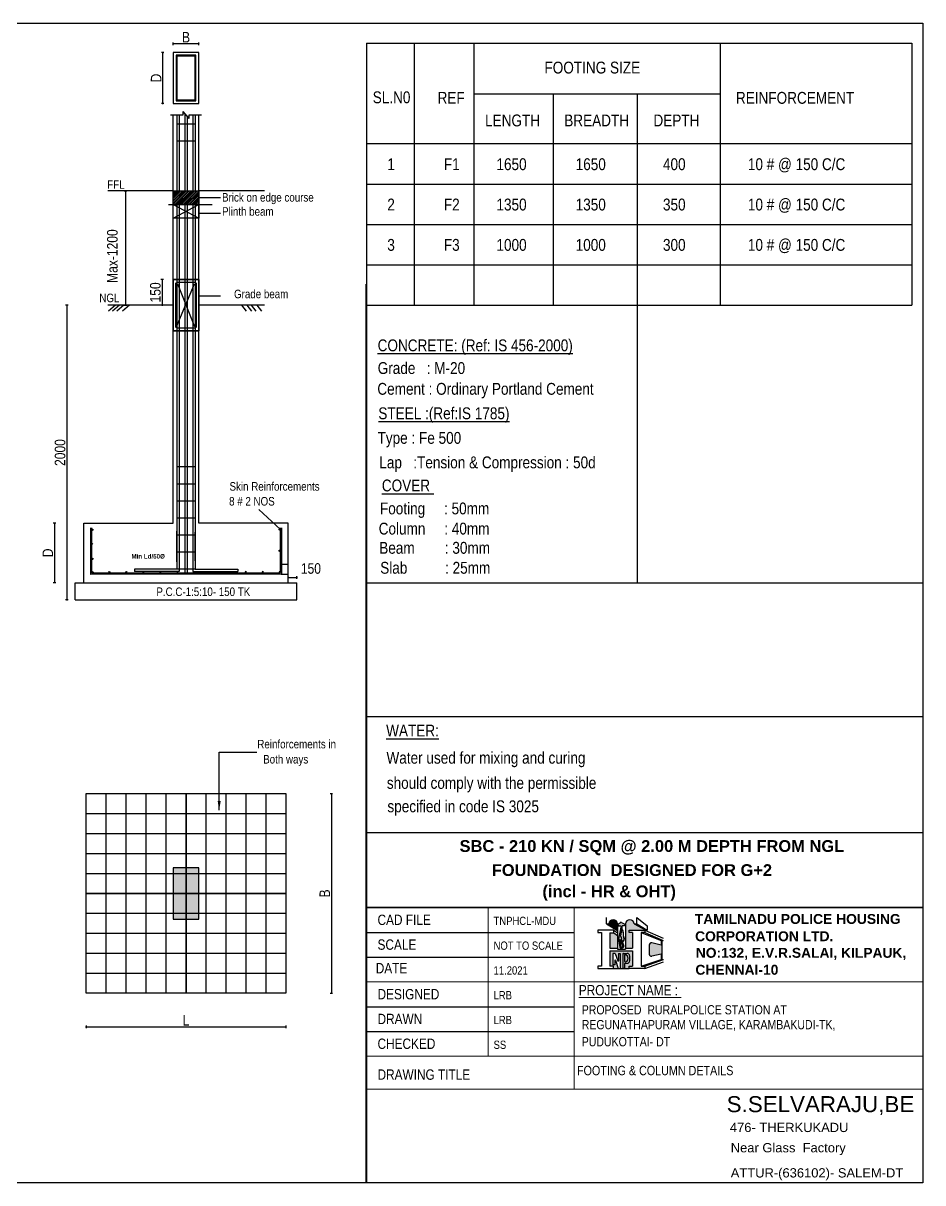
# Model space of a CAD drawing. Header units: millimetres. Extents: x 12977220 to 13113408, y -169657 to -55898.
# Drawn here: x 12995982 to 13013081, y -126181 to -104135 of the extents above; entities that cross this region are included whole.
import ezdxf

# ---------------------------------------------------------------- set-up
doc = ezdxf.new("R2010")
doc.units = ezdxf.units.MM
doc.header["$LTSCALE"] = 3
doc.header["$PDMODE"] = 66
for name, color, linetype in [('C3', 2, 'Continuous'), ('Columnfooting detail', 7, 'Continuous'), ('DIM', 9, 'Continuous'), ('NT', 6, 'Continuous'), ('purlin angle', 253, 'Continuous'), ('text', 33, 'Continuous'), ('WALL', 7, 'Continuous')]:
    doc.layers.add(name, color=color, linetype=linetype)
doc.layers.add('sheet', color=7, linetype='Continuous', lineweight=5)
doc.styles.add('ariel', font='ARIAL.TTF')
doc.styles.add('DIM - 6', font='ARIAL.TTF')
doc.styles.add('rs4', font='romans.shx', dxfattribs={"width": 0.8, "height": 200})
doc.styles.add('sheet - sub', font='ARIALN.TTF')
doc.styles.add('SM', font='swissc.ttf')
doc.styles.get("Standard").update_dxf_attribs({"font": 'ARIALBD.TTF', "height": 4.5})
doc.styles.add('TEXT', font='ARIALN.TTF')
doc.styles.add('TITLE', font='ARIALBD.TTF')
doc.dimstyles.new('1', dxfattribs={"dimtxt": 1.75, "dimasz": 100, "dimexe": 100, "dimexo": 0, "dimgap": 25, "dimtad": 1, "dimdec": 0, "dimzin": 3, "dimdsep": 46, "dimtxsty": 'rs4', "dimblk": 'ARCHTICK', "dimcen": 2.5, "dimdle": 100, "dimclrd": 256, "dimclre": 256, "dimclrt": 6, "dimadec": 0, "dimazin": 0, "dimtfac": 1, "dimtdec": 0, "dimtmove": 2, "dimatfit": 3, "dimfxl": 1, "dimlwd": -1, "dimlwe": -1, "dimarcsym": 0})
doc.dimstyles.new('SUGA', dxfattribs={"dimtxt": 200, "dimasz": 175, "dimexe": 100, "dimexo": 150, "dimgap": 50, "dimtad": 1, "dimdec": 0, "dimzin": 3, "dimdsep": 46, "dimtxsty": 'DIM - 6', "dimblk": 'OBLIQUE', "dimcen": 0, "dimdle": 100, "dimclrd": 8, "dimclre": 8, "dimclrt": 4, "dimadec": 0, "dimazin": 0, "dimtfac": 0.5, "dimtdec": 0, "dimtofl": 0, "dimtmove": 0, "dimatfit": 0, "dimfxl": 100, "dimfxlon": 1, "dimtolj": 1, "dimtzin": 0, "dimarcsym": 0})

# ---------------------------------------------------------------- blocks, each defined once
blk = doc.blocks.new('_ARCHTICK')
at = {"color": 0, "linetype": 'ByBlock', "const_width": 0.15}
blk.add_lwpolyline([(-0.5, -0.5), (0.5, 0.5)], dxfattribs=at)
blk = doc.blocks.new('*D1078')
at = {"layer": 'Defpoints', "color": 0, "linetype": 'Continuous', "ltscale": 400, "transparency": 16777216}
for p in [(12998834, -104692), (12998633, -105664), (12998834, -105664)]:
    blk.add_point(p, dxfattribs=at)
at = {"layer": 'DIM', "linetype": 'Continuous', "ltscale": 400, "transparency": 16777216}
for p, q in [((12998658, -104692), (12998608, -104692)), ((12998658, -105664), (12998608, -105664))]:
    blk.add_line(p, q, dxfattribs=at)
at = {"layer": 'DIM', "ltscale": 400, "transparency": 16777216}
blk.add_line((12998633, -104682), (12998633, -105674), dxfattribs=at)
at = {"layer": 'DIM', "linetype": 'Continuous', "ltscale": 400, "transparency": 16777216, "xscale": 30, "yscale": 30, "zscale": 30}
for p, rotation in [((12998633, -104692), 90), ((12998633, -105664), 270)]:
    blk.add_blockref('_ARCHTICK', p, dxfattribs=dict(at, rotation=rotation))
at = {"layer": 'DIM', "color": 6, "linetype": 'Continuous', "ltscale": 400, "transparency": 16777216, "insert": (12998508, -105178), "char_height": 200, "attachment_point": 5, "rotation": 90, "style": 'TEXT'}
blk.add_mtext('D', dxfattribs=at)
blk = doc.blocks.new('*D1079')
at = {"layer": 'Defpoints', "color": 0, "linetype": 'Continuous', "ltscale": 400, "transparency": 16777216}
for p in [(12998834, -104527), (12998834, -104692), (12999320, -104692)]:
    blk.add_point(p, dxfattribs=at)
at = {"layer": 'DIM', "ltscale": 400, "transparency": 16777216}
blk.add_line((12999330, -104527), (12998824, -104527), dxfattribs=at)
at = {"layer": 'DIM', "linetype": 'Continuous', "ltscale": 400, "transparency": 16777216}
for p, q in [((12998834, -104552), (12998834, -104502)), ((12999320, -104552), (12999320, -104502))]:
    blk.add_line(p, q, dxfattribs=at)
at = {"layer": 'DIM', "linetype": 'Continuous', "ltscale": 400, "transparency": 16777216, "xscale": 30, "yscale": 30, "zscale": 30, "rotation": 180}
blk.add_blockref('_ARCHTICK', (12998834, -104527), dxfattribs=at)
at = {"layer": 'DIM', "linetype": 'Continuous', "ltscale": 400, "transparency": 16777216, "xscale": 30, "yscale": 30, "zscale": 30}
blk.add_blockref('_ARCHTICK', (12999320, -104527), dxfattribs=at)
at = {"layer": 'DIM', "color": 6, "linetype": 'Continuous', "ltscale": 400, "transparency": 16777216, "insert": (12999077, -104402), "char_height": 200, "attachment_point": 5, "style": 'TEXT'}
blk.add_mtext('B', dxfattribs=at)
blk = doc.blocks.new('12')
at = {"layer": 'Columnfooting detail', "linetype": 'ByBlock', "ltscale": 6}
h = blk.add_hatch(color=4, dxfattribs=at)
edge = h.paths.add_edge_path()
edge.add_arc((13257.35, 2507.46), 0.236, 0, 360)
blk.add_circle((13257.35, 2507.46), 0.236, dxfattribs=at)
blk = doc.blocks.new('_Oblique')
at = {"color": 0, "linetype": 'ByBlock', "lineweight": -2}
blk.add_line((-0.5, -0.5), (0.5, 0.5), dxfattribs=at)
blk = doc.blocks.new('*D986')
at = {"layer": 'Defpoints', "color": 0, "linetype": 'Continuous', "ltscale": 400, "transparency": 16777216}
for p in [(12997179, -122579), (13000975, -122579), (13000975, -123217)]:
    blk.add_point(p, dxfattribs=at)
at = {"layer": 'DIM', "ltscale": 400, "transparency": 16777216}
blk.add_line((12997169, -123217), (13000985, -123217), dxfattribs=at)
at = {"layer": 'DIM', "linetype": 'Continuous', "ltscale": 400, "transparency": 16777216}
for p, q in [((12997179, -123192), (12997179, -123242)), ((13000975, -123192), (13000975, -123242))]:
    blk.add_line(p, q, dxfattribs=at)
at = {"layer": 'DIM', "linetype": 'Continuous', "ltscale": 400, "transparency": 16777216, "xscale": 30, "yscale": 30, "zscale": 30, "rotation": 180}
blk.add_blockref('_ARCHTICK', (12997179, -123217), dxfattribs=at)
at = {"layer": 'DIM', "linetype": 'Continuous', "ltscale": 400, "transparency": 16777216, "xscale": 30, "yscale": 30, "zscale": 30}
blk.add_blockref('_ARCHTICK', (13000975, -123217), dxfattribs=at)
at = {"layer": 'DIM', "color": 6, "linetype": 'Continuous', "ltscale": 400, "transparency": 16777216, "insert": (12999077, -123092), "char_height": 200, "attachment_point": 5, "style": 'TEXT'}
blk.add_mtext('L', dxfattribs=at)
blk = doc.blocks.new('*D987')
at = {"layer": 'Defpoints', "color": 0, "linetype": 'Continuous', "ltscale": 400, "transparency": 16777216}
for p in [(13000975, -118782), (13000975, -122579), (13001839, -122579)]:
    blk.add_point(p, dxfattribs=at)
at = {"layer": 'DIM', "linetype": 'Continuous', "ltscale": 400, "transparency": 16777216}
for p, q in [((13001814, -118782), (13001864, -118782)), ((13001814, -122579), (13001864, -122579))]:
    blk.add_line(p, q, dxfattribs=at)
at = {"layer": 'DIM', "ltscale": 400, "transparency": 16777216}
blk.add_line((13001839, -118772), (13001839, -122589), dxfattribs=at)
at = {"layer": 'DIM', "linetype": 'Continuous', "ltscale": 400, "transparency": 16777216, "xscale": 30, "yscale": 30, "zscale": 30}
for p, rotation in [((13001839, -118782), 90), ((13001839, -122579), 270)]:
    blk.add_blockref('_ARCHTICK', p, dxfattribs=dict(at, rotation=rotation))
at = {"layer": 'DIM', "color": 6, "linetype": 'Continuous', "ltscale": 400, "transparency": 16777216, "insert": (13001714, -120680), "char_height": 200, "attachment_point": 5, "rotation": 90, "style": 'TEXT'}
blk.add_mtext('B', dxfattribs=at)
blk = doc.blocks.new('*D988')
at = {"layer": 'Defpoints', "color": 0, "linetype": 'Continuous', "ltscale": 400, "transparency": 16777216}
for p in [(12997413, -113638), (12996575, -114772), (12997413, -114772)]:
    blk.add_point(p, dxfattribs=at)
at = {"layer": 'DIM', "linetype": 'Continuous', "ltscale": 400, "transparency": 16777216}
for p, q in [((12996600, -113638), (12996550, -113638)), ((12996600, -114772), (12996550, -114772))]:
    blk.add_line(p, q, dxfattribs=at)
at = {"layer": 'DIM', "ltscale": 400, "transparency": 16777216}
blk.add_line((12996575, -113628), (12996575, -114782), dxfattribs=at)
at = {"layer": 'DIM', "linetype": 'Continuous', "ltscale": 400, "transparency": 16777216, "xscale": 30, "yscale": 30, "zscale": 30}
for p, rotation in [((12996575, -113638), 90), ((12996575, -114772), 270)]:
    blk.add_blockref('_ARCHTICK', p, dxfattribs=dict(at, rotation=rotation))
at = {"layer": 'DIM', "color": 6, "linetype": 'Continuous', "ltscale": 400, "transparency": 16777216, "insert": (12996450, -114205), "char_height": 200, "attachment_point": 5, "rotation": 90, "style": 'TEXT'}
blk.add_mtext('D', dxfattribs=at)
blk = doc.blocks.new('*D989')
at = {"layer": 'Defpoints', "color": 0, "linetype": 'Continuous', "ltscale": 400, "transparency": 16777216}
for p in [(12997770, -107322), (12997770, -109496), (12997925, -109496)]:
    blk.add_point(p, dxfattribs=at)
at = {"layer": 'DIM', "linetype": 'Continuous', "ltscale": 400, "transparency": 16777216}
for p, q in [((12997900, -107322), (12997950, -107322)), ((12997900, -109496), (12997950, -109496))]:
    blk.add_line(p, q, dxfattribs=at)
at = {"layer": 'DIM', "ltscale": 400, "transparency": 16777216}
blk.add_line((12997925, -107312), (12997925, -109506), dxfattribs=at)
at = {"layer": 'DIM', "linetype": 'Continuous', "ltscale": 400, "transparency": 16777216, "xscale": 30, "yscale": 30, "zscale": 30}
for p, rotation in [((12997925, -107322), 90), ((12997925, -109496), 270)]:
    blk.add_blockref('_ARCHTICK', p, dxfattribs=dict(at, rotation=rotation))
at = {"layer": 'DIM', "color": 6, "linetype": 'Continuous', "ltscale": 400, "transparency": 16777216, "insert": (12997678, -108563), "char_height": 200, "attachment_point": 5, "rotation": 90, "style": 'TEXT'}
blk.add_mtext('Max-1200', dxfattribs=at)
blk = doc.blocks.new('*D990')
at = {"layer": 'Defpoints', "color": 0, "linetype": 'Continuous', "ltscale": 400, "transparency": 16777216}
for p in [(12997588, -109496), (12996811, -115099), (12997588, -115099)]:
    blk.add_point(p, dxfattribs=at)
at = {"layer": 'DIM', "linetype": 'Continuous', "ltscale": 400, "transparency": 16777216}
for p, q in [((12996836, -109496), (12996786, -109496)), ((12996836, -115099), (12996786, -115099))]:
    blk.add_line(p, q, dxfattribs=at)
at = {"layer": 'DIM', "ltscale": 400, "transparency": 16777216}
blk.add_line((12996811, -109486), (12996811, -115109), dxfattribs=at)
at = {"layer": 'DIM', "linetype": 'Continuous', "ltscale": 400, "transparency": 16777216, "xscale": 30, "yscale": 30, "zscale": 30}
for p, rotation in [((12996811, -109496), 90), ((12996811, -115099), 270)]:
    blk.add_blockref('_ARCHTICK', p, dxfattribs=dict(at, rotation=rotation))
at = {"layer": 'DIM', "color": 6, "linetype": 'Continuous', "ltscale": 400, "transparency": 16777216, "insert": (12996684, -112298), "char_height": 200, "attachment_point": 5, "rotation": 90, "style": 'TEXT'}
blk.add_mtext('2000', dxfattribs=at)
blk = doc.blocks.new('*D991')
at = {"layer": 'Defpoints', "color": 0, "linetype": 'Continuous', "ltscale": 400, "transparency": 16777216}
for p in [(13001021, -114772), (13001183, -114673), (13001183, -114772)]:
    blk.add_point(p, dxfattribs=at)
at = {"layer": 'DIM', "ltscale": 400, "transparency": 16777216}
blk.add_line((13001011, -114673), (13001193, -114673), dxfattribs=at)
at = {"layer": 'DIM', "linetype": 'Continuous', "ltscale": 400, "transparency": 16777216}
for p, q in [((13001021, -114698), (13001021, -114648)), ((13001183, -114698), (13001183, -114648))]:
    blk.add_line(p, q, dxfattribs=at)
at = {"layer": 'DIM', "linetype": 'Continuous', "ltscale": 400, "transparency": 16777216, "xscale": 30, "yscale": 30, "zscale": 30, "rotation": 180}
blk.add_blockref('_ARCHTICK', (13001021, -114673), dxfattribs=at)
at = {"layer": 'DIM', "linetype": 'Continuous', "ltscale": 400, "transparency": 16777216, "xscale": 30, "yscale": 30, "zscale": 30}
blk.add_blockref('_ARCHTICK', (13001183, -114673), dxfattribs=at)
at = {"layer": 'DIM', "color": 6, "linetype": 'Continuous', "ltscale": 400, "transparency": 16777216, "insert": (13001451, -114503), "char_height": 200, "attachment_point": 5, "style": 'TEXT'}
blk.add_mtext('150', dxfattribs=at)
blk = doc.blocks.new('*D1080')
at = {"layer": 'Defpoints', "color": 0, "linetype": 'Continuous', "ltscale": 400, "transparency": 16777216}
for p in [(12998834, -109010), (12998622, -109496), (12998834, -109496)]:
    blk.add_point(p, dxfattribs=at)
at = {"layer": 'DIM', "linetype": 'Continuous', "ltscale": 400, "transparency": 16777216}
for p, q in [((12998647, -109010), (12998597, -109010)), ((12998647, -109496), (12998597, -109496))]:
    blk.add_line(p, q, dxfattribs=at)
at = {"layer": 'DIM', "ltscale": 400, "transparency": 16777216}
blk.add_line((12998622, -109000), (12998622, -109506), dxfattribs=at)
at = {"layer": 'DIM', "linetype": 'Continuous', "ltscale": 400, "transparency": 16777216, "xscale": 30, "yscale": 30, "zscale": 30}
for p, rotation in [((12998622, -109010), 90), ((12998622, -109496), 270)]:
    blk.add_blockref('_ARCHTICK', p, dxfattribs=dict(at, rotation=rotation))
at = {"layer": 'DIM', "color": 6, "linetype": 'Continuous', "ltscale": 400, "transparency": 16777216, "insert": (12998495, -109253), "char_height": 200, "attachment_point": 5, "rotation": 90, "style": 'TEXT'}
blk.add_mtext('150', dxfattribs=at)

msp = doc.modelspace()

# ---------------------------------------------------------------- hatches: boundary and pattern name
for points in [[(13007277.9, -121358.1), (13007277.9, -121256.7, 0.9330815), (13007114.2, -121256.7)], [(13007360.7, -121299.1), (13007347.3, -121299.1), (13007345.4, -121323), (13007358.4, -121326.4)], [(13007933.4, -121620.4, 0.4904147), (13007880.9, -121661), (13007880.9, -121833.8, 0.4792674), (13007931.9, -121874.8), (13008106.5, -121836.3), (13008106.5, -121932.8), (13008121.2, -121932.8), (13008121.2, -121581), (13008106.5, -121575.1), (13008106.5, -121665.1)]]:
    msp.add_hatch(color=256).paths.add_polyline_path(points)
h = msp.add_hatch(color=256)
h.paths.add_polyline_path([(13007594.5, -121256.7, 0.9330815), (13007430.8, -121256.7), (13007430.8, -121721.6), (13007565, -121721.6), (13007565, -121422), (13007500.6, -121422), (13007500.6, -121380.5), (13007794.9, -121380.5), (13007814.4, -121388.8), (13007818.8, -121378.3)])
h.paths.add_polyline_path([(13007277.9, -121476.9), (13007210, -121429.4), (13007131.1, -121429.4), (13007131.1, -121721.6), (13007277.9, -121721.6)])
h = msp.add_hatch(color=256)
h.paths.add_polyline_path([(13007356.8, -121231.6, 0.2660007), (13007332.6, -121233.1), (13007277.9, -121269.2), (13007277.9, -121283.7), (13007295.2, -121284.7), (13007297.7, -121296.2), (13007338.5, -121296.2), (13007339, -121299.1), (13007369.5, -121299.1), (13007369.8, -121296.2), (13007409.9, -121296.2), (13007412.5, -121284.2), (13007430.8, -121283.2), (13007430.8, -121268)])
h.paths.add_polyline_path([(13007300.1, -121542), (13007323.7, -121704.8, 0.5157421), (13007359.1, -121722.9), (13007385, -121709.5, 0.3779117), (13007396.6, -121679.4), (13007351.4, -121556.5, 0.4656504), (13007336.9, -121494.6), (13007360.9, -121327), (13007340.7, -121321.8)])
h.paths.add_polyline_path([(13007327.8, -121555.6), (13007378, -121679.7, -0.3833391), (13007372.4, -121695.1), (13007358.1, -121702.7, -0.5255346), (13007340.3, -121693.5), (13007323, -121556.8, -0.8786062)], flags=16)
h = msp.add_hatch(color=256)
h.paths.add_polyline_path([(13007565, -121773.7), (13007131.1, -121773.7), (13007131.1, -122061.4), (13007201.9, -122061.4), (13007201.9, -122106), (13007499.1, -122106), (13007499.1, -122061.4), (13007565, -122061.4)])
h.paths.add_polyline_path([(13007508.8, -121868.4), (13007508.8, -121958.7, -0.4142136), (13007460, -122007.5), (13007422.3, -122007.5, 0.4142136), (13007412.5, -122017.2), (13007412.5, -122094.4, -0.4142136), (13007402.7, -122104.1), (13007390.2, -122104.1, -0.4142136), (13007380.4, -122094.4), (13007380.4, -121829.4, -0.4142136), (13007390.2, -121819.6), (13007407.3, -121819.6), (13007460, -121819.6, -0.4142136)], flags=16)
h.paths.add_polyline_path([(13007476.7, -121895.7), (13007476.7, -121931.5, -0.4142136), (13007427.9, -121980.3), (13007422.3, -121980.3, -0.4142136), (13007412.5, -121970.5), (13007412.5, -121856.6, -0.4142136), (13007422.3, -121846.9), (13007427.9, -121846.9, -0.4142136)], flags=0)
h.paths.add_polyline_path([(13007330.2, -121819.6), (13007330.2, -122105.7), (13007288.4, -122105.7), (13007239.3, -121951, 0.8424528), (13007225, -121953.3), (13007225, -122037.6), (13007190.6, -122037.6), (13007190.6, -121819.6), (13007232.3, -121819.6), (13007281.5, -121961.6, 0.8456884), (13007295.8, -121959.2), (13007295.8, -121819.6)], flags=16)
at = {"layer": 'DIM', "linetype": 'Continuous', "ltscale": 400}
h = msp.add_hatch(dxfattribs=at)
h.set_pattern_fill('ANSI32', color=4, scale=100)
h.set_pattern_definition([(45, (1223582.36, 3898966.663), (-26.5165043, 26.5165043), []), (45, (1223600.04, 3898966.663), (-26.5165043, 26.5165043), [])])
h.paths.add_polyline_path([(12998834, -107322), (12999320, -107322), (12999320, -107580.8), (12998834, -107580.8)])
at = {"layer": 'purlin angle', "true_color": 0x9f955b}
msp.add_hatch(color=55, dxfattribs=at).paths.add_polyline_path([(12999320, -120194.2), (12998834, -120194.2), (12998834, -121166.2), (12999320, -121166.2)])

# ---------------------------------------------------------------- linework, layer by layer
for p, q in [((13007068.3, -121256.7), (13007068.3, -121135.4)), ((13007277.9, -121269.2), (13007332.6, -121233.1)), ((13007356.8, -121231.6), (13007430.8, -121268)), ((13007648.1, -121135.4), (13007842.8, -121294.8)), ((13007648.1, -121256.7), (13007648.1, -121135.4)), ((13007210, -121380.5), (13006906.2, -121380.5)), ((13006906.2, -121380.5), (13006906.2, -121422)), ((13006906.2, -121422), (13006976.4, -121422)), ((13006976.4, -121422), (13006976.4, -122061.4)), ((13007068.3, -121256.7), (13007277.9, -121386.5)), ((13007068.3, -121256.7), (13007114.2, -121256.7)), ((13007114.2, -121256.7), (13007277.9, -121358.1)), ((13007131.1, -121429.4), (13007131.1, -121721.6)), ((13007131.1, -121429.4), (13007210, -121429.4)), ((13007210, -121380.5), (13007277.9, -121428)), ((13007210, -121429.4), (13007210, -121380.5)), ((13007210, -121429.4), (13007277.9, -121476.9)), ((13007277.9, -121256.7), (13007277.9, -121740.6)), ((13007277.9, -121283.7), (13007295.2, -121284.7)), ((13007295.2, -121284.7), (13007297.7, -121296.2)), ((13007297.7, -121296.2), (13007338.5, -121296.2)), ((13007340.7, -121321.8), (13007300.1, -121542)), ((13007360.9, -121327), (13007336.9, -121494.6)), ((13007338.5, -121296.2), (13007339, -121299.1)), ((13007339, -121299.1), (13007369.5, -121299.1)), ((13007340.7, -121321.8), (13007360.9, -121327)), ((13007347.3, -121299.1), (13007345.4, -121323)), ((13007366.6, -121373.2), (13007356.8, -121349.8)), ((13007367.5, -121372.8), (13007357.7, -121349.4)), ((13007367.5, -121372.8), (13007357.7, -121349.4)), ((13007360.7, -121299.1), (13007358.4, -121326.4)), ((13007368.4, -121372.5), (13007358.6, -121349.1)), ((13007368.4, -121372.5), (13007358.6, -121349.1)), ((13007369.3, -121372.1), (13007359.5, -121348.7)), ((13007370.2, -121371.7), (13007360.4, -121348.3)), ((13007369.5, -121299.1), (13007369.8, -121296.2)), ((13007409.9, -121296.2), (13007369.8, -121296.2)), ((13007412.5, -121284.2), (13007409.9, -121296.2)), ((13007430.8, -121283.2), (13007412.5, -121284.2)), ((13007430.8, -121256.7), (13007430.8, -121740.6)), ((13007500.6, -121422), (13007500.6, -121380.5)), ((13007500.6, -121380.5), (13007794.9, -121380.5)), ((13007565, -121422), (13007500.6, -121422)), ((13007565, -121422), (13007565, -121721.6)), ((13007594.5, -121256.7), (13007648.1, -121256.7)), ((13007594.5, -121256.7), (13007818.8, -121378.3)), ((13007648.1, -121256.7), (13007842.8, -121375.3)), ((13007724.7, -121422), (13008121.2, -121581)), ((13007724.7, -121422), (13007724.7, -122061.4)), ((13007794.9, -121422), (13007724.7, -121422)), ((13007794.9, -121380.5), (13008147.8, -121529.1)), ((13007794.9, -121380.5), (13007794.9, -121422)), ((13007794.9, -121422), (13008147.8, -121575.4)), ((13007818.8, -121378.3), (13007814.4, -121388.8)), ((13007818.8, -121378.3), (13007842.8, -121375.3)), ((13007842.8, -121294.8), (13007842.8, -121375.3)), ((13007300.1, -121542), (13007323.7, -121704.8)), ((13007323, -121556.8), (13007340.3, -121693.5)), ((13007327.8, -121555.6), (13007378, -121679.7)), ((13007351.4, -121556.5), (13007396.6, -121679.4)), ((13007880.9, -121661), (13007880.9, -121833.8)), ((13008106.5, -121665.1), (13007933.4, -121620.4)), ((13008106.5, -121577), (13008106.5, -121665.1)), ((13008121.2, -121581), (13008147.8, -121575.4)), ((13008121.2, -121581), (13008121.2, -121932.8)), ((13007131.1, -121721.6), (13007277.9, -121721.6)), ((13007131.1, -121773.7), (13007565, -121773.7)), ((13007131.1, -121773.7), (13007131.1, -122061.4)), ((13007232.3, -121819.6), (13007190.6, -121819.6)), ((13007190.6, -121819.6), (13007190.6, -122037.6)), ((13007232.3, -121819.6), (13007281.5, -121961.6)), ((13007277.9, -121740.6), (13007430.8, -121740.6)), ((13007295.8, -121819.6), (13007330.2, -121819.6)), ((13007295.8, -121819.6), (13007295.8, -121959.2)), ((13007330.2, -121819.6), (13007330.2, -122105.7)), ((13007358.1, -121702.7), (13007372.4, -121695.1)), ((13007359.1, -121722.9), (13007385, -121709.5)), ((13007380.4, -121829.4), (13007380.4, -122094.4)), ((13007390.2, -121819.6), (13007407.3, -121819.6)), ((13007407.3, -121819.6), (13007460, -121819.6)), ((13007412.5, -121856.6), (13007412.5, -121970.5)), ((13007422.3, -121846.9), (13007427.9, -121846.9)), ((13007430.8, -121721.6), (13007565, -121721.6)), ((13007476.7, -121895.7), (13007476.7, -121931.5)), ((13007508.8, -121868.4), (13007508.8, -121958.7)), ((13007565, -121773.7), (13007565, -122061.4)), ((13008106.5, -121836.3), (13007931.9, -121874.8)), ((13008106.5, -121836.3), (13008106.5, -121932.8)), ((13006976.4, -122061.4), (13006904.8, -122061.4)), ((13006904.8, -122061.4), (13006904.8, -122106)), ((13006904.8, -122106), (13007201.9, -122106)), ((13007201.9, -122061.4), (13007131.1, -122061.4)), ((13007225, -122037.6), (13007190.6, -122037.6)), ((13007201.9, -122106), (13007201.9, -122061.4)), ((13007201.9, -122106), (13007499.1, -122106)), ((13007225, -121953.3), (13007225, -122037.6)), ((13007239.3, -121951), (13007288.4, -122105.7)), ((13007288.4, -122105.7), (13007330.2, -122105.7)), ((13007390.2, -122104.1), (13007402.7, -122104.1)), ((13007412.5, -122017.2), (13007412.5, -122094.4)), ((13007422.3, -121980.3), (13007427.9, -121980.3)), ((13007422.3, -122007.5), (13007460, -122007.5)), ((13007499.1, -122106), (13007499.1, -122061.4)), ((13007499.1, -122061.4), (13007565, -122061.4)), ((13007796.3, -122106), (13007499.1, -122106)), ((13007724.7, -122061.4), (13008106.5, -121932.8)), ((13007724.7, -122061.4), (13007796.3, -122061.4)), ((13007796.3, -122061.4), (13008151.1, -121932.8)), ((13007796.3, -122106), (13008151.1, -121977.5)), ((13007796.3, -122061.4), (13007796.3, -122106)), ((13008106.5, -121932.8), (13008151.1, -121932.8))]:
    msp.add_line(p, q)
for centre, radius, start, end in [((13007196, -121262.4), 82, 3.96529, 176.03471), ((13007346, -121253.5), 24.4, 63.81178, 123.39492), ((13007512.6, -121262.4), 82, 3.96529, 176.03471), ((13007325.5, -121556.5), 2.52, 21.98707, 187.19803), ((13007318.1, -121531.6), 41.5, 323.2695, 63.14573), ((13007352.4, -121691.9), 12.2, 187.19803, 298.09195), ((13007366.7, -121684.3), 12.2, 298.09195, 21.98707), ((13007373.7, -121687.8), 24.4, 297.38524, 20.19391), ((13007922.9, -121661), 42, 75.50395, 180), ((13007347.9, -121701.2), 24.4, 188.25699, 297.38524), ((13007390.2, -121829.4), 9.76, 90, 180), ((13007422.3, -121856.6), 9.76, 90, 180), ((13007427.9, -121895.7), 48.8, 0, 90), ((13007460, -121868.4), 48.8, 0, 90), ((13007922.9, -121833.8), 42, 180, 282.42752), ((13007232.3, -121953.4), 7.32, 18.9584, 179.40862), ((13007288.4, -121959.2), 7.32, 199.11674, 0), ((13007390.2, -122094.4), 9.76, 180, 270), ((13007402.7, -122094.4), 9.76, 270, 0), ((13007422.3, -121970.5), 9.76, 180, 270), ((13007422.3, -122017.2), 9.76, 90, 180), ((13007427.9, -121931.5), 48.8, 270, 0), ((13007460, -121958.7), 48.8, 270, 0)]:
    msp.add_arc(centre, radius, start, end)
for points, knots in [([(13007366.5, -121373.2), (13007370.8, -121383.4), (13007375, -121393.6), (13007380.8, -121413.2), (13007382.4, -121422.6), (13007383.2, -121441.9), (13007382.8, -121451.7), (13007382.8, -121470.6), (13007383.2, -121479.6), (13007388.5, -121506.3), (13007399.5, -121523), (13007400.8, -121555.5), (13007393.1, -121571.7), (13007378.5, -121594.4), (13007374, -121600.7), (13007369.4, -121607)], [0, 0, 0, 0, 0.3346553, 0.3346553, 0.6340531, 0.6340531, 0.9334509, 0.9334509, 1.2079491, 1.2079491, 1.7569456, 1.7569456, 2.305942, 2.305942, 2.5190001, 2.5190001, 2.5190001, 2.5190001]), ([(13007366.5, -121373.2), (13007370.8, -121383.4), (13007375, -121393.6), (13007380.8, -121413.2), (13007382.4, -121422.6), (13007383.2, -121441.9), (13007382.8, -121451.7), (13007382.8, -121470.6), (13007383.2, -121479.6), (13007388.5, -121506.3), (13007399.5, -121523), (13007400.8, -121555.5), (13007393.1, -121571.7), (13007378.5, -121594.4), (13007374, -121600.7), (13007369.4, -121607)], [0, 0, 0, 0, 0.3346553, 0.3346553, 0.6340531, 0.6340531, 0.9334509, 0.9334509, 1.2079491, 1.2079491, 1.7569456, 1.7569456, 2.305942, 2.305942, 2.5190001, 2.5190001, 2.5190001, 2.5190001]), ([(13007367.5, -121372.8), (13007373.9, -121388.4), (13007389.9, -121427.1), (13007377.5, -121484.6), (13007413.2, -121545.9), (13007387.7, -121583.2), (13007370.2, -121607.6)], [0, 0, 0, 0, 0.5110059, 1.2651484, 1.7006404, 2.5190001, 2.5190001, 2.5190001, 2.5190001]), ([(13007368.4, -121372.5), (13007372.6, -121382.7), (13007376.8, -121392.9), (13007382.6, -121412.7), (13007384.3, -121422.2), (13007385.2, -121441.5), (13007384.8, -121451.2), (13007384.8, -121470), (13007385.1, -121479), (13007390.3, -121505.5), (13007401.6, -121522.4), (13007402.7, -121556.7), (13007394.4, -121573.5), (13007379.6, -121596.1), (13007375.3, -121602.1), (13007371, -121608.2)], [0, 0, 0, 0, 0.3344612, 0.3344612, 0.6307813, 0.6307813, 0.9271014, 0.9271014, 1.2050744, 1.2050744, 1.7610205, 1.7610205, 2.3169665, 2.3169665, 2.5190001, 2.5190001, 2.5190001, 2.5190001]), ([(13007369.3, -121372.1), (13007373.5, -121382.3), (13007377.7, -121392.5), (13007383.9, -121413.3), (13007385.5, -121424), (13007386.2, -121445.4), (13007385.6, -121456.2), (13007386, -121476.1), (13007386.8, -121485.3), (13007392, -121503.2), (13007396.2, -121512.1), (13007402, -121529.1), (13007403.6, -121537.3), (13007402.3, -121553.6), (13007399.8, -121561.6), (13007390.2, -121582.8), (13007381.1, -121595.8), (13007371.8, -121608.7)], [0, 0, 0, 0, 0.3337263, 0.3337263, 0.6604299, 0.6604299, 0.9871335, 0.9871335, 1.2754855, 1.2754855, 1.5638375, 1.5638375, 1.8240155, 1.8240155, 2.0841935, 2.0841935, 2.5190001, 2.5190001, 2.5190001, 2.5190001]), ([(13007370.2, -121371.7), (13007374.4, -121381.9), (13007378.6, -121392.1), (13007385.4, -121415), (13007386.8, -121428), (13007387, -121453.6), (13007386.2, -121466.4), (13007388.2, -121486.4), (13007390.1, -121493.9), (13007395.6, -121508.9), (13007398.9, -121516.4), (13007403.9, -121533.1), (13007404.8, -121542.4), (13007401.5, -121560.5), (13007397.8, -121569.3), (13007387.3, -121588.6), (13007380, -121599), (13007372.6, -121609.3)], [0, 0, 0, 0, 0.3329918, 0.3329918, 0.7223411, 0.7223411, 1.1116903, 1.1116903, 1.3556016, 1.3556016, 1.5995129, 1.5995129, 1.8862955, 1.8862955, 2.1730781, 2.1730781, 2.5190001, 2.5190001, 2.5190001, 2.5190001])]:
    msp.add_open_spline(points, degree=3, knots=knots)
at = {"layer": 'C3', "color": 3, "ltscale": 0.15}
msp.add_line((13000871.4, -113760.5), (13000461.4, -113383.4), dxfattribs=at)
at = {"layer": 'DIM', "color": 7, "ltscale": 400}
for p, q in [((13002510, -104515), (13012869.2, -104515)), ((13002510, -104515), (13002510, -126181.3)), ((13003410.2, -104515), (13003410.2, -109493.5)), ((13004549.2, -104515), (13004549.2, -109493.5)), ((13009226.7, -104515), (13009226.7, -109493.5)), ((13012869.2, -104515), (13012869.2, -109493.5)), ((13004549.2, -105481), (13009226.7, -105481)), ((13006054.7, -105481), (13006054.7, -109493.5)), ((13007653.2, -105481), (13007653.2, -114773)), ((13002510, -106425.5), (13012869.2, -106425.5)), ((13002510, -107192.5), (13012869.2, -107192.5)), ((13002510, -107959.5), (13012869.2, -107959.5)), ((13002510, -108726.5), (13012869.2, -108726.5)), ((13002510, -109493.5), (13012869.2, -109493.5))]:
    msp.add_line(p, q, dxfattribs=at)
at = {"layer": 'DIM', "color": 5, "linetype": 'Continuous', "ltscale": 400}
for p, q in [((12998743.6, -107580.8), (12999571.6, -107580.8)), ((12998892.7, -109923.5), (12999240, -109090.2)), ((12998914, -109090.2), (12999240, -109902.2))]:
    msp.add_line(p, q, dxfattribs=at)
at = {"layer": 'DIM', "color": 8, "linetype": 'Continuous', "ltscale": 400}
for p, q in [((13002499.6, -119524.4), (13002499.6, -109094.5)), ((13002499.6, -114773), (13013080.7, -114773)), ((13002499.6, -117316.8), (13013080.7, -117316.8))]:
    msp.add_line(p, q, dxfattribs=at)
at = {"layer": 'DIM'}
msp.add_line((13002499.6, -120948.4), (13013080.7, -120948.4), dxfattribs=at)
at = {"layer": 'DIM', "color": 8, "linetype": 'Continuous', "ltscale": 400}
msp.add_lwpolyline([(12979444.9, -104135.1), (13013080.7, -104135.1), (13013080.7, -126181.3), (12979444.9, -126181.3)], close=True, dxfattribs=at)
at = {"layer": 'DIM', "color": 5, "linetype": 'Continuous', "ltscale": 400}
msp.add_lwpolyline([(12998834, -107322), (12999320, -107322), (12999320, -107580.8), (12998834, -107580.8)], close=True, dxfattribs=at)
at = {"layer": 'DIM', "color": 1, "linetype": 'Continuous', "ltscale": 400}
msp.add_lwpolyline([(12998834, -109010.2), (12999320, -109010.2), (12999320, -109982.2), (12998834, -109982.2)], close=True, dxfattribs=at)
msp.add_lwpolyline([(12998914, -109060.2), (12999240, -109060.2, -0.4142136), (12999270, -109090.2), (12999270, -109902.2, -0.4142136), (12999240, -109932.2), (12998914, -109932.2, -0.4142136), (12998884, -109902.2), (12998884, -109090.2, -0.4142136)], format="xyb", close=True, dxfattribs=at)
at = {"layer": 'DIM', "color": 6, "ltscale": 400}
for points in [[(13002499.6, -119524.4), (13013080.7, -119524.4), (13013080.7, -120948.4), (13002499.6, -120948.4)], [(13013080.7, -126181.3), (13002499.6, -126181.3), (13002499.6, -120948.4), (13013080.7, -120948.4)]]:
    msp.add_lwpolyline(points, close=True, dxfattribs=at)
at = {"layer": 'NT', "color": 5, "ltscale": 400}
msp.add_line((13010480.8, -119524.4), (13013080.7, -119524.4), dxfattribs=at)
at = {"layer": 'purlin angle', "color": 55, "true_color": 0x9f955b}
for p, q in [((12998783, -105879), (12999024.7, -105879)), ((12998905, -105879), (12998905, -107322)), ((12998947.5, -105879), (12998947.5, -107322)), ((12999055.7, -105849.2), (12999055.7, -107322)), ((12999098.2, -105898.8), (12999098.2, -107322)), ((12999137.8, -105879), (12999371.4, -105879)), ((12999206.4, -105879), (12999206.4, -107322)), ((12999248.9, -105879), (12999248.9, -107322)), ((12998834, -107322), (12997588.1, -107322)), ((13000565.9, -107322), (12999320, -107322)), ((12998834, -107839.5), (12999320, -107580.8)), ((12998834, -107580.8), (12999320, -107839.5)), ((12998905, -107580.8), (12998905, -114516.3)), ((12998947.5, -107580.8), (12998947.5, -114558.8)), ((12999055.7, -107580.8), (12999055.7, -114584.4)), ((12999098.2, -107580.8), (12999098.2, -114584.4)), ((12999206.4, -107580.8), (12999206.4, -114558.8)), ((12999248.9, -107580.8), (12999248.9, -114516.3)), ((12999320, -107451.4), (12999730.2, -107451.4)), ((12999320, -107748.5), (12999730.2, -107748.5)), ((12999320, -109317.5), (12999730.2, -109317.5)), ((12998834, -109496.2), (12997588.1, -109496.2)), ((12997733.9, -109496.2), (12997601.6, -109611.5)), ((12997813.2, -109496.2), (12997680.9, -109611.5)), ((12997894.7, -109496.2), (12997762.4, -109611.5)), ((12998000.6, -109496.2), (12997868.3, -109611.5)), ((13000565.9, -109496.2), (12999320, -109496.2)), ((13000133, -109496.2), (13000219.3, -109610.7)), ((13000232.9, -109496.2), (13000319.2, -109610.7)), ((13000317.3, -109496.2), (13000403.6, -109610.7)), ((13000425, -109496.2), (13000511.2, -109610.7)), ((12997259, -113729.8), (12997258.7, -114602.2)), ((12997284.2, -114425.7), (12997284.2, -113729.8)), ((13000897.2, -114599), (13000897.2, -113729.8)), ((12998904.5, -114373.1), (12998905, -113791.1)), ((12999249.5, -114358.4), (12999248.9, -113813.2)), ((13000886.4, -114609.8), (12997269.4, -114613.1)), ((12997295, -114587.6), (13000860.9, -114584.4)), ((12998095, -114516.3), (12998095, -114558.8)), ((12998905, -114516.3), (12998095, -114516.3)), ((12998947.5, -114558.8), (12998095, -114558.8)), ((12999206.4, -114558.8), (13000058.9, -114558.8)), ((12999248.9, -114516.3), (13000058.9, -114516.3)), ((13000058.9, -114516.3), (13000058.9, -114558.8)), ((13001021, -114771.9), (13001183, -114771.9)), ((12997178.5, -118781.7), (13000975.4, -118781.7)), ((12997178.5, -122578.6), (12997178.5, -118781.7)), ((12997558.2, -122578.6), (12997558.2, -118781.7)), ((12997937.9, -122578.6), (12997937.9, -118781.7)), ((12998317.6, -122578.6), (12998317.6, -118781.7)), ((12998697.3, -122578.6), (12998697.3, -118781.7)), ((12999077, -122578.6), (12999077, -118781.7)), ((12999077, -118781.7), (12999077, -122578.6)), ((12999456.6, -118781.7), (12999456.6, -122578.6)), ((12999836.3, -118781.7), (12999836.3, -122578.6)), ((13000216, -118781.7), (13000216, -122578.6)), ((13000595.7, -118781.7), (13000595.7, -122578.6)), ((13000975.4, -118781.7), (13000975.4, -122578.6)), ((12997178.5, -119161.4), (13000975.4, -119161.4)), ((12997178.5, -119541.1), (13000975.4, -119541.1)), ((12997178.5, -119920.8), (13000975.4, -119920.8)), ((12997178.5, -120300.5), (13000975.4, -120300.5)), ((12999077, -120194.2), (12999077, -121166.2)), ((13000975.4, -120680.2), (12997178.5, -120680.2)), ((12997178.5, -120680.2), (13000975.4, -120680.2)), ((12998834, -120680.2), (12999320, -120680.2)), ((13000975.4, -121059.9), (12997178.5, -121059.9)), ((13000975.4, -121439.6), (12997178.5, -121439.6)), ((13000975.4, -121819.2), (12997178.5, -121819.2)), ((13000975.4, -122198.9), (12997178.5, -122198.9)), ((13000975.4, -122578.6), (12997178.5, -122578.6))]:
    msp.add_line(p, q, dxfattribs=at)
at = {"layer": 'purlin angle', "color": 6}
for p, q in [((12998834, -113637.9), (12998834, -105879)), ((12999320, -113637.9), (12999320, -105879)), ((12997133, -113637.9), (12998834, -113637.9)), ((12997133, -114771.9), (12997133, -113637.9)), ((13001021, -113637.9), (12999320, -113637.9)), ((13001021, -114771.9), (13001021, -113637.9)), ((12996971, -115099.1), (12996971, -114771.9)), ((12996971, -114771.9), (12997133, -114771.9)), ((12997133, -114771.9), (13001021, -114771.9)), ((13001183, -115095.9), (13001183, -114771.9)), ((12996971, -115099.1), (13001183, -115099.1))]:
    msp.add_line(p, q, dxfattribs=at)
at = {"layer": 'purlin angle', "color": 55}
msp.add_lwpolyline([(12998834, -105663.8), (12999320, -105663.8), (12999320, -104691.8), (12998834, -104691.8)], close=True, dxfattribs=at)
at = {"layer": 'purlin angle', "color": 55, "true_color": 0x9f955b}
for points in [[(12998888, -105609.8), (12999266, -105609.8), (12999266, -104745.8), (12998888, -104745.8)], [(12998905, -105592.8), (12999248.9, -105592.8), (12999248.9, -104762.8), (12998905, -104762.8)], [(12998834, -107322), (12999320, -107322), (12999320, -107580.8), (12998834, -107580.8)], [(12998834, -107580.8), (12999320, -107580.8), (12999320, -107839.5), (12998834, -107839.5)], [(12998834, -109982.2), (12999320, -109982.2), (12999320, -109010.2), (12998834, -109010.2)], [(12998834, -121166.2), (12999320, -121166.2), (12999320, -120194.2), (12998834, -120194.2)]]:
    msp.add_lwpolyline(points, close=True, dxfattribs=at)
for points in [[(12999137.8, -105945), (12999024.7, -105812.9)], [(12999024.7, -105879), (12999024.7, -105812.9)], [(12999137.8, -105945), (12999137.8, -105879)], [(12999248.9, -106056.4), (12998905, -106056.4)], [(12999248.9, -106056.4), (12998905, -106056.4)], [(12999248.9, -106380.4), (12998905, -106380.4)], [(12999248.9, -106380.4), (12998905, -106380.4)], [(12999248.9, -112572.3), (12998905, -112572.3)], [(12999248.9, -112896.3), (12998905, -112896.3)], [(12999248.9, -113220.3), (12998905, -113220.3)], [(12999248.9, -113544.3), (12998905, -113544.3)], [(13000871.7, -114571.6), (13000871.7, -113729.8)], [(12999248.9, -113868.3), (12998905, -113868.3)], [(12999248.9, -114192.3), (12998905, -114192.3)], [(12997269.4, -114613), (12997269.4, -114613.1)], [(12997284.2, -114574.8), (12997284.2, -114425.7), (12997284.2, -114425.7)], [(12999248.9, -114516.3), (12998905, -114516.3)], [(13000886.4, -114609.8), (13001021, -114609.8)], [(13000897.2, -114422.4), (13001021, -114422.4)]]:
    msp.add_lwpolyline(points, dxfattribs=at)
for centre, start, end in [((12997269.5, -114602.2), 180, 269.94827), ((12997295, -114576.8), 180, 269.94863), ((13000860.9, -114573.6), 270.05137, 0), ((13000886.4, -114599), 270.05173, 0)]:
    msp.add_arc(centre, 10.8, start, end, dxfattribs=at)
at = {"layer": 'sheet', "color": 3}
for p, q in [((13004821.1, -123775.7), (13004821.1, -120948.4)), ((13006453.4, -124403.4), (13006453.4, -120948.4)), ((13002499.6, -122362), (13013080.7, -122362)), ((13002499.6, -123775.7), (13013080.7, -123775.7)), ((13002499.6, -124403.4), (13013080.7, -124403.4))]:
    msp.add_line(p, q, dxfattribs=at)
at = {"layer": 'WALL', "color": 35, "ltscale": 400}
for p, q in [((13002499.6, -121419.6), (13006453.4, -121419.6)), ((13002499.6, -121890.8), (13006453.4, -121890.8)), ((13002499.6, -122833.2), (13006453.4, -122833.2)), ((13002499.6, -123304.5), (13006453.4, -123304.5))]:
    msp.add_line(p, q, dxfattribs=at)

# ---------------------------------------------------------------- block references
at = {"layer": 'purlin angle', "color": 55, "true_color": 0x9f955b, "yscale": 54, "zscale": 54}
for p, xscale in [((12281400.2, -249168.6), 54), ((12284961.9, -249163.4), 54), ((12281387.4, -249433.5), 54), ((12284961.1, -249566.3), 54), ((12281401, -249724.2), 54), ((12281400.2, -249977.7), 54), ((12281722.2, -249974.5), 54), ((12282046.2, -249974.5), 54), ((13714163.7, -249974.5), -54), ((13714487.7, -249974.5), -54), ((13714811.7, -249974.5), -54), ((12283342.2, -249974.5), 54), ((12283666.2, -249974.5), 54), ((12283990.2, -249974.5), 54), ((13716107.7, -249974.5), -54), ((13716431.7, -249974.5), -54), ((13716755.7, -249974.5), -54)]:
    msp.add_blockref('12', p, dxfattribs=dict(at, xscale=xscale))

# ---------------------------------------------------------------- texts
at = {"layer": 'purlin angle', "color": 55, "true_color": 0x9f955b, "style": 'SM'}
for s, p in [('FFL', (12997579.7, -107283.4)), ('Brick on edge course', (12999761.6, -107527.2)), ('Plinth beam', (12999761.6, -107795.2)), ('NGL', (12997429.7, -109438.9)), ('Grade beam', (12999989.4, -109364.2)), ('Skin Reinforcements', (12999904, -113022.4)), ('8 # 2 NOS', (12999895.9, -113305.4)), ('P.C.C-1:5:10- 150 TK', (12998513.7, -115025.2)), ('Reinforcements in', (13000432.5, -117921.9)), ('Both ways', (13000543.9, -118210))]:
    msp.add_text(s, height=162, dxfattribs=at).set_placement(p)
at = {"layer": 'purlin angle', "color": 55, "true_color": 0x9f955b}
msp.add_text('Min Ld/50%%C', height=84.375, dxfattribs=at).set_placement((12998039.9, -114313.2))
at = {"layer": 'sheet', "color": 6}
for s, height, style, p in [('SBC - 210 KN / SQM @ 2.00 M DEPTH FROM NGL', 224, 'TITLE', (13004276, -119890.7)), ('%%UPROJECT NAME : ', 196.343, 'sheet - sub', (13006541.8, -122617.5)), ('FOOTING & COLUMN DETAILS ', 178.2, 'sheet - sub', (13006508.6, -124135.9))]:
    msp.add_text(s, height=height, dxfattribs=dict(at, style=style)).set_placement(p)
at = {"layer": 'sheet', "color": 1, "style": 'TITLE'}
for s, height, p in [('FOUNDATION  DESIGNED FOR G+2 ', 224, (13004887.6, -120348.1)), ('(incl - HR & OHT) ', 224, (13005851, -120751.3)), ('TAMILNADU POLICE HOUSING', 188.179, (13008746.8, -121259.5)), ('CORPORATION LTD.', 188.179, (13008752.9, -121588.1)), ('NO:132, E.V.R.SALAI, KILPAUK,', 188.179, (13008765.8, -121903)), (' CHENNAI-10', 188.179, (13008685.2, -122225.4))]:
    msp.add_text(s, height=height, dxfattribs=at).set_placement(p)
at = {"layer": 'sheet', "color": 3, "style": 'sheet - sub'}
for s, height, p in [('CAD FILE', 196.34, (13002717.2, -121279.5)), ('TNPHCL-MDU', 156.82, (13004922.8, -121279.5)), ('SCALE', 196.34, (13002717.2, -121750.7)), ('NOT TO SCALE', 156.816, (13004922.8, -121750.7)), ('DATE', 196.34, (13002683.4, -122199, -5837.1)), ('11.2021', 156.82, (13004922.8, -122221.9)), ('DESIGNED', 196.34, (13002717.2, -122693.1)), ('LRB', 156.82, (13004922.8, -122693.1)), ('DRAWN', 196.34, (13002717.2, -123164.4)), ('LRB', 156.82, (13004922.8, -123164.4)), ('CHECKED', 196.34, (13002717.2, -123635.6)), ('SS', 156.82, (13004922.8, -123635.6)), ('DRAWING TITLE', 196.343, (13002717.2, -124221.7))]:
    msp.add_text(s, height=height, dxfattribs=at).set_placement(p)
at = {"layer": 'sheet', "color": 10, "style": 'sheet - sub'}
for s, p in [('PROPOSED  RURALPOLICE STATION AT', (13006598.1, -122979.1)), ('REGUNATHAPURAM VILLAGE, KARAMBAKUDI-TK,', (13006598.1, -123261.8)), ('PUDUKOTTAI- DT', (13006598.1, -123586.2))]:
    msp.add_text(s, height=175, dxfattribs=at).set_placement(p)
at = {"layer": 'text', "color": 240, "style": 'TEXT'}
for s, p in [('FOOTING SIZE', (13005889.7, -105091.5)), ('SL.N0', (13002625.8, -105656.5)), ('REF', (13003858.2, -105666)), ('REINFORCEMENT', (13009529.2, -105667)), ('LENGTH', (13004760.7, -106096.5)), ('BREADTH', (13006266.2, -106096.5)), ('DEPTH', (13007961.2, -106096.5)), ('1', (13002902.8, -106928.5)), ('F1', (13003977.7, -106928.5)), ('1650', (13004977.2, -106928.5)), ('1650', (13006482.7, -106928.5)), ('400', (13008142.2, -106928.5)), ('10 # @ 150 C/C', (13009756.2, -106928.5)), ('2', (13002902.8, -107695.5)), ('F2', (13003977.7, -107695.5)), ('1350', (13004977.2, -107695.5)), ('1350', (13006482.7, -107695.5)), ('350', (13008142.2, -107695.5)), ('10 # @ 150 C/C', (13009756.2, -107695.5)), ('3', (13002902.8, -108462.5)), ('F3', (13003977.7, -108462.5)), ('1000', (13004977.2, -108462.5)), ('1000', (13006482.7, -108462.5)), ('300', (13008142.2, -108462.5)), ('10 # @ 150 C/C', (13009756.2, -108462.5)), ('%%UCONCRETE: (Ref: IS 456-2000)', (13002719.1, -110372.5)), ('%%USTEEL :(Ref:IS 1785)', (13002732.4, -111664.1)), ('%%UCOVER ', (13002799.1, -113036.3)), ('%%UWATER:', (13002881.2, -117696.2))]:
    msp.add_text(s, height=225, dxfattribs=at).set_placement(p)
at = {"layer": 'text', "color": 6, "style": 'TEXT'}
for s, p in [('Grade   : M-20  ', (13002720.4, -110804, 741.4)), ('Cement : Ordinary Portland Cement', (13002713.6, -111199.1, 741.4)), ('Type : Fe 500', (13002717.1, -112131.8)), ('Lap   :Tension & Compression : 50d ', (13002751.4, -112597.3)), ('Footing     : 50mm', (13002763, -113472.9, 1285)), ('Column     : 40mm', (13002739.2, -113856.4, 1285)), ('Beam        : 30mm', (13002749.4, -114221.6, 1285)), ('Slab          : 25mm', (13002768, -114601.2, 1285)), ('Water used for mixing and curing ', (13002886.9, -118212.9, 585.8)), ('should comply with the permissible ', (13002893.6, -118691.3, 585.8)), ('specified in code IS 3025', (13002905.1, -119136.4, 585.8))]:
    msp.add_text(s, height=225, dxfattribs=at).set_placement(p)
at = {"layer": 'WALL', "color": 6, "style": 'ariel'}
msp.add_text('S.SELVARAJU,BE', height=304.128, dxfattribs=at).set_placement((13009353.1, -124838.2))
at = {"layer": 'WALL', "color": 8, "style": 'ariel'}
for s, p in [('476- THERKUKADU', (13009413.5, -125216.4)), ('Near Glass  Factory', (13009430.3, -125602.3)), ('ATTUR-(636102)- SALEM-DT', (13009430.3, -126079.9))]:
    msp.add_text(s, height=176, dxfattribs=at).set_placement(p)

# ---------------------------------------------------------------- dimensions: what is measured, and where the dimension line sits
at = {"layer": 'DIM', "color": 8, "linetype": 'Continuous', "ltscale": 400}
for base, p1, p2, text, picture, middle in [((12998834, -104526.6), (12999320, -104691.8), (12998834, -104691.8), 'B', '*D1079', (12999077, -104401.6)), ((13000975.4, -123217.2), (12997178.5, -122578.6), (13000975.4, -122578.6), 'L', '*D986', (12999077, -123092.2))]:
    dim = msp.add_linear_dim(base=base, p1=p1, p2=p2, text=text, dimstyle='1', override={"dimtxt": 200, "dimasz": 30, "dimexe": 25, "dimtxsty": 'TEXT', "dimcen": 100, "dimdle": 10, "dimldrblk": 'ARCHTICK', "dimfxl": 25, "dimfxlon": 1, "dimarcsym": 1}, dxfattribs=at)
    dim.commit()
    dim.dimension.update_dxf_attribs({"geometry": picture, "text_midpoint": middle})
for base, p1, p2, text, picture, middle in [((12998633.5, -105663.8), (12998834, -104691.8), (12998834, -105663.8), 'D', '*D1078', (12998508.5, -105177.8)), ((12996811.4, -115099.1), (12997588.1, -109496.2), (12997588.1, -115099.1), '2000', '*D990', (12996684.3, -112297.7)), ((12996575, -114771.9), (12997412.6, -113637.9), (12997412.6, -114771.9), 'D', '*D988', (12996450, -114204.9)), ((13001839.1, -122578.6), (13000975.4, -118781.7), (13000975.4, -122578.6), 'B', '*D987', (13001714.1, -120680.2))]:
    dim = msp.add_linear_dim(base=base, p1=p1, p2=p2, angle=90, text=text, dimstyle='1', override={"dimtxt": 200, "dimasz": 30, "dimexe": 25, "dimtxsty": 'TEXT', "dimcen": 100, "dimdle": 10, "dimldrblk": 'ARCHTICK', "dimfxl": 25, "dimfxlon": 1, "dimarcsym": 1}, dxfattribs=at)
    dim.commit()
    dim.dimension.update_dxf_attribs({"geometry": picture, "text_midpoint": middle})
dim = msp.add_linear_dim(base=(12997925, -109496.2), p1=(12997769.6, -107322), p2=(12997769.6, -109496.2), angle=90, text='Max-1200', dimstyle='1', override={"dimtxt": 200, "dimasz": 30, "dimexe": 25, "dimtxsty": 'TEXT', "dimcen": 100, "dimdle": 10, "dimldrblk": 'ARCHTICK', "dimfxl": 25, "dimfxlon": 1, "dimarcsym": 1}, dxfattribs=at)
dim.commit()
dim.dimension.update_dxf_attribs({"geometry": '*D989', "text_midpoint": (12997678.3, -108563), "dimtype": 160})
at = {"layer": 'DIM', "color": 5, "linetype": 'Continuous', "ltscale": 400}
dim = msp.add_linear_dim(base=(12998622.4, -109496.2), p1=(12998834, -109010.2), p2=(12998834, -109496.2), angle=90, text='150', dimstyle='1', override={"dimtxt": 200, "dimasz": 30, "dimexe": 25, "dimtxsty": 'TEXT', "dimcen": 100, "dimdle": 10, "dimldrblk": 'ARCHTICK', "dimfxl": 25, "dimfxlon": 1, "dimarcsym": 1}, dxfattribs=at)
dim.commit()
dim.dimension.update_dxf_attribs({"geometry": '*D1080', "text_midpoint": (12998495.3, -109253.2)})
at = {"layer": 'DIM', "color": 8, "linetype": 'Continuous', "ltscale": 400}
dim = msp.add_linear_dim(base=(13001183, -114673.4), p1=(13001021, -114771.9), p2=(13001183, -114771.9), text='150', dimstyle='1', override={"dimtxt": 200, "dimasz": 30, "dimexe": 25, "dimtxsty": 'TEXT', "dimcen": 100, "dimdle": 10, "dimldrblk": 'ARCHTICK', "dimfxl": 25, "dimfxlon": 1, "dimarcsym": 1}, dxfattribs=at)
dim.commit()
dim.dimension.update_dxf_attribs({"geometry": '*D991', "text_midpoint": (13001451.4, -114503.4), "dimtype": 160})

# ---------------------------------------------------------------- leaders
at = {"layer": 'purlin angle', "color": 55, "true_color": 0x9f955b}
msp.add_leader([(12999707.1, -119099.1), (12999707.1, -117997.2), (13000420.6, -117997.2)], dimstyle='SUGA', override={"dimclrd": 7, "dimclre": 7, "dimclrt": 7}, dxfattribs=at)

doc.saveas('drawing.dxf')
